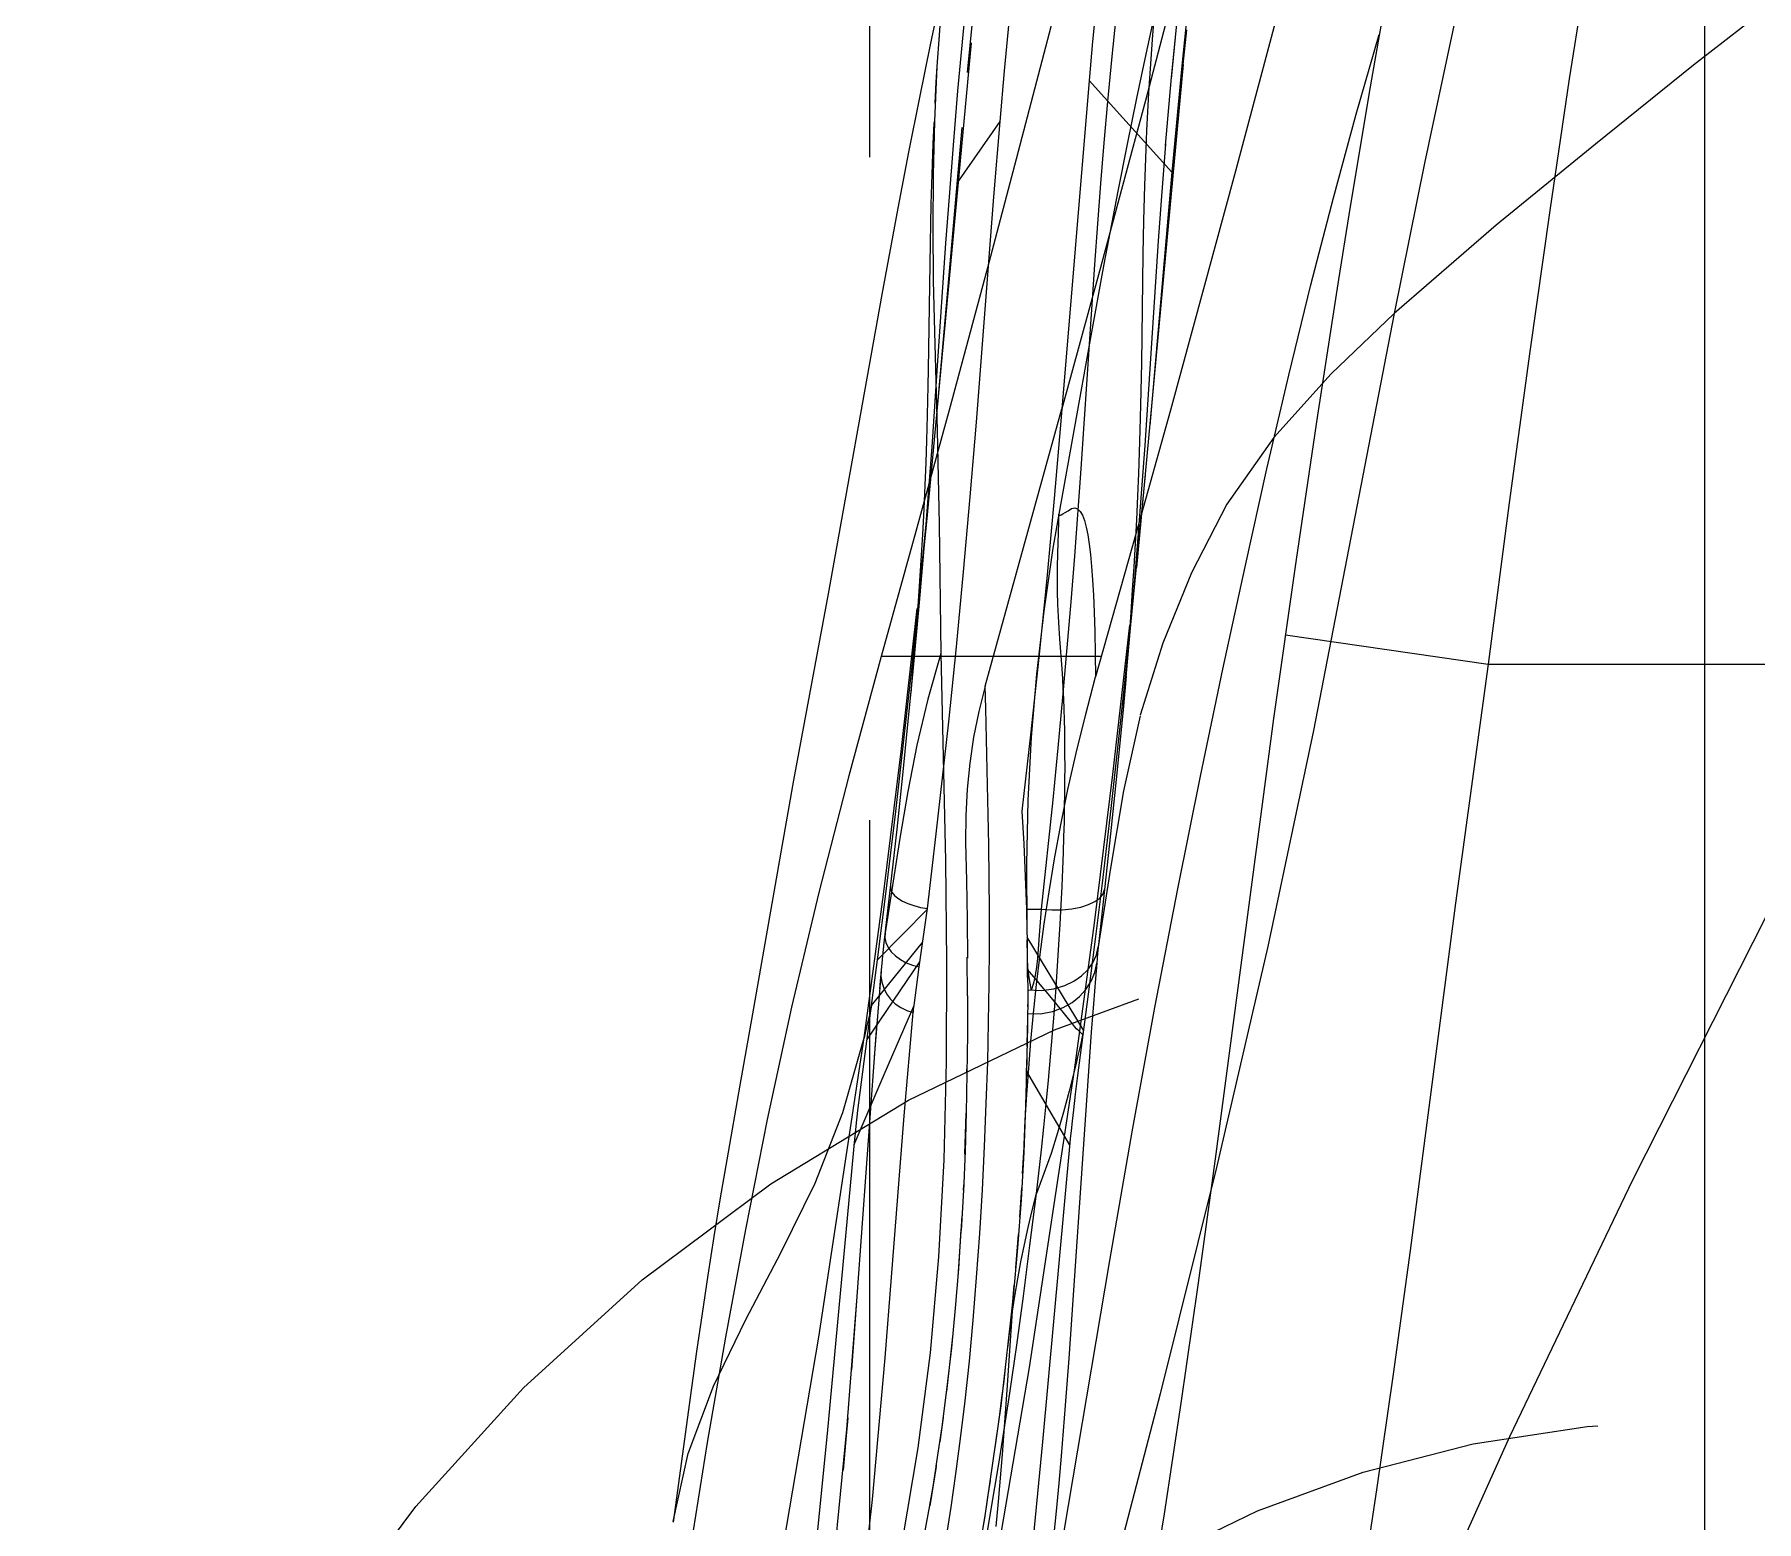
# Model space of a CAD drawing. Header units: inches. Extents: x 143011 to 144494, y -46023 to -44974.
# Drawn here: x 143740.58 to 143748.83, y -45346.4 to -45339.28 of the extents above; entities that cross this region are included whole.
import ezdxf

# ---------------------------------------------------------------- set-up
doc = ezdxf.new("R2010")
doc.units = ezdxf.units.IN
doc.header["$LTSCALE"] = 2
doc.header["$MEASUREMENT"] = 0
for name, pattern in [('CENTER', [50.8, 31.75, -6.35, 6.35, -6.35]), ('DASHED', [0.75, 0.5, -0.25]), ('HIDDEN', [9.525, 6.35, -3.175])]:
    doc.linetypes.add(name, pattern=pattern)
for name, color, linetype in [('CAV-COR', 1, 'CONTINUOUS'), ('DEFAULT_2', 8, 'HIDDEN'), ('wr2', 41, 'DASHED')]:
    doc.layers.add(name, color=color, linetype=linetype)

# ---------------------------------------------------------------- blocks, each defined once
blk = doc.blocks.new('20160901.140447')
at = {"layer": 'wr2', "linetype": 'CENTER', "ltscale": 0.2}
blk.add_line((-11, 0), (11, 0), dxfattribs=at)
at = {"layer": 'wr2', "linetype": 'HIDDEN', "ltscale": 0.5}
for radius in [8, 5.5]:
    blk.add_circle((0, 0), radius, dxfattribs=at)

msp = doc.modelspace()

# ---------------------------------------------------------------- linework, layer by layer
at = {"layer": 'CAV-COR', "linetype": 'ByBlock'}
for p, q in [((143745.8695, -45337.6257), (143745.2795, -45339.8784)), ((143745.0495, -45339.0224), (143745.0234, -45339.2829)), ((143745.2232, -45339.4554), (143745.2454, -45339.2225)), ((143745.0234, -45339.2829), (143744.9987, -45339.5514)), ((143745.2017, -45339.698), (143745.2232, -45339.4554)), ((143744.9987, -45339.5514), (143744.9766, -45339.8123)), ((143745.172, -45340.0587), (143745.2017, -45339.698)), ((143744.9766, -45339.8123), (143744.9574, -45340.0586)), ((143745.2795, -45339.8784), (143745.1473, -45340.3753)), ((143744.9574, -45340.0586), (143744.9412, -45340.2807)), ((143745.0885, -45341.1374), (143745.172, -45340.0587)), ((143745.8891, -45340.1722), (143745.886, -45340.3339)), ((143744.9412, -45340.2807), (143744.9013, -45340.8684)), ((143745.886, -45340.3339), (143745.8787, -45340.8554)), ((143744.8873, -45340.7058), (143744.9004, -45341.1784)), ((143745.8787, -45340.8554), (143745.8747, -45341.0559)), ((143745.1302, -45342.4025), (143745.4978, -45341.0735)), ((143745.8747, -45341.0559), (143745.8717, -45341.176)), ((143745.0591, -45341.4964), (143745.0885, -45341.1374)), ((143744.9004, -45341.1784), (143744.9101, -45341.6267)), ((143745.8717, -45341.176), (143745.8684, -45341.2838)), ((143745.8684, -45341.2838), (143745.8648, -45341.3837)), ((143745.8648, -45341.3837), (143745.8602, -45341.4931)), ((143745.0272, -45341.8553), (143745.0591, -45341.4964)), ((143745.8602, -45341.4931), (143745.8549, -45341.6054)), ((143744.9101, -45341.6267), (143744.9189, -45342.246)), ((143745.8549, -45341.6054), (143745.8489, -45341.7188)), ((143745.8489, -45341.7188), (143745.8424, -45341.8309)), ((143744.9926, -45342.2141), (143745.0272, -45341.8553)), ((143745.8424, -45341.8309), (143745.8354, -45341.9415)), ((143745.8354, -45341.9415), (143745.828, -45342.0499)), ((143745.828, -45342.0499), (143745.8166, -45342.2062)), ((143744.9558, -45342.5728), (143744.9926, -45342.2141)), ((143745.8166, -45342.2062), (143745.8059, -45342.3408)), ((143744.9189, -45342.246), (143744.9406, -45343.2391)), ((143745.3864, -45342.2608), (143744.9879, -45342.2608)), ((143745.1302, -45342.4025), (143745.0998, -45342.5242)), ((143745.8059, -45342.3408), (143745.7952, -45342.4679)), ((143745.7952, -45342.4679), (143745.7909, -45342.5158)), ((143745.4539, -45342.947), (143745.3985, -45343.4707)), ((143745.0371, -45343.149), (143745.0409, -45343.3338)), ((143745.7316, -45343.109), (143745.691, -45343.4789)), ((143745.7303, -45343.273), (143745.6725, -45343.6503)), ((143745.3283, -45343.4707), (143745.3985, -45343.4707)), ((143745.3985, -45343.4707), (143745.3872, -45343.6159)), ((143745.3985, -45343.4707), (143745.4494, -45343.4735)), ((143745.4494, -45343.4735), (143745.499, -45343.4726)), ((143745.691, -45343.4789), (143745.675, -45343.6257)), ((143745.3318, -45343.6174), (143745.3319, -45343.7066)), ((143745.3872, -45343.6159), (143745.3815, -45343.7058)), ((143745.675, -45343.6257), (143745.6694, -45343.6807)), ((143745.0459, -45343.8846), (143745.0451, -45343.7003)), ((143745.6668, -45343.7069), (143745.6648, -45343.7289)), ((143745.6694, -45343.6807), (143745.6668, -45343.7069)), ((143745.6585, -45343.8023), (143745.6487, -45343.9235)), ((143745.6648, -45343.7289), (143745.6585, -45343.8023)), ((143745.0459, -45343.8846), (143745.0454, -45344.0749)), ((143745.3343, -45343.8567), (143745.3342, -45343.9379)), ((143745.3342, -45343.9379), (143745.3341, -45343.9704)), ((143745.6487, -45343.9235), (143745.6385, -45344.0592)), ((143745.0455, -45344.0693), (143745.0433, -45344.2609)), ((143745.6385, -45344.0592), (143745.5312, -45345.6216)), ((143745.0434, -45344.2547), (143745.0395, -45344.4473)), ((143745.0397, -45344.4409), (143745.034, -45344.6342)), ((143745.0342, -45344.6277), (143745.0261, -45344.8215)), ((143745.0264, -45344.8152), (143745.0159, -45345.0092)), ((143745.2649, -45345.3242), (143745.2341, -45345.7727)), ((143745.5312, -45345.6216), (143745.5145, -45345.8464)), ((143745.2341, -45345.7727), (143745.2112, -45346.0815)), ((143744.8963, -45346.1389), (143744.8651, -45346.3269)), ((143744.8306, -45346.5148), (143744.8652, -45346.3264))]:
    msp.add_line(p, q, dxfattribs=at)
for points in [[(143748.0279, -45336.6445), (143747.9332, -45336.9619), (143747.7351, -45337.7032), (143747.5551, -45338.4427), (143747.3904, -45339.1721), (143747.2351, -45339.8981), (143747.0898, -45340.6174)], [(143752.9406, -45336.6832), (143752.444, -45336.9326), (143751.9454, -45337.1916), (143751.4425, -45337.4692), (143750.9416, -45337.7607), (143750.4429, -45338.0648), (143749.9482, -45338.3818), (143749.4643, -45338.7138), (143748.9931, -45339.0636), (143748.523, -45339.4285), (143748.0536, -45339.8063), (143747.5785, -45340.1955), (143747.0898, -45340.6174)], [(143746.6119, -45348.36), (143747.1064, -45347.1925), (143747.6432, -45345.996), (143748.2329, -45344.7663), (143748.8732, -45343.5023), (143749.5528, -45342.1996), (143750.2835, -45340.8572), (143751.0873, -45339.4851), (143751.9766, -45338.0948)], [(143745.8596, -45338.3451), (143745.8303, -45338.5659), (143745.8032, -45338.7823), (143745.7782, -45338.9941), (143745.7558, -45339.2007), (143745.7355, -45339.4029), (143745.7167, -45339.6026), (143745.6992, -45339.7999), (143745.6831, -45339.9948), (143745.668, -45340.189), (143745.654, -45340.3826), (143745.5892, -45341.3616)], [(143745.7529, -45338.3451), (143745.7281, -45338.5439), (143745.705, -45338.7403), (143745.6834, -45338.9344), (143745.6634, -45339.1261), (143745.645, -45339.3155), (143745.6282, -45339.5026)], [(143745.0074, -45338.3679), (143744.9728, -45338.6374), (143744.9432, -45338.9053), (143744.9186, -45339.1713), (143744.9098, -45339.2853)], [(143746.0073, -45338.5339), (143745.9961, -45338.6278), (143745.9855, -45338.7217), (143745.9754, -45338.8155), (143745.9658, -45338.9092), (143745.9568, -45339.0027), (143745.9483, -45339.0962), (143745.9402, -45339.1897), (143745.9328, -45339.2831), (143745.9258, -45339.376), (143745.9195, -45339.4685), (143745.9137, -45339.5605), (143745.9085, -45339.6515)], [(143744.9098, -45339.2853), (143744.8998, -45339.4355), (143744.8876, -45339.6964), (143744.8814, -45339.9537), (143744.8797, -45340.2085), (143744.8818, -45340.46), (143744.8873, -45340.7058)], [(143745.6282, -45339.5026), (143745.4944, -45341.1143), (143745.461, -45341.5036), (143745.4257, -45341.8871), (143745.388, -45342.2645), (143745.3484, -45342.636), (143745.3069, -45343.0016)], [(143745.9085, -45339.6515), (143745.9038, -45339.7415), (143745.8998, -45339.8305), (143745.8964, -45339.9181)], [(143745.8964, -45339.9181), (143745.8935, -45340.0042), (143745.8891, -45340.1722)], [(143747.0898, -45340.6174), (143746.7039, -45342.614), (143746.4845, -45343.6494), (143746.2382, -45344.7079), (143745.968, -45345.7902), (143745.68, -45346.8981), (143745.3665, -45348.0291)], [(143747.0898, -45340.6174), (143746.7871, -45340.9072), (143746.5128, -45341.2117), (143746.2883, -45341.5302), (143746.1187, -45341.8592), (143745.9813, -45342.196), (143745.8731, -45342.5417)], [(143745.5892, -45341.3616), (143745.5584, -45341.7793), (143745.541, -45341.9977)], [(143745.541, -45341.9977), (143745.5013, -45342.4564), (143745.4787, -45342.6974), (143745.4539, -45342.947)], [(143745.0998, -45342.5242), (143745.0754, -45342.6469), (143745.0569, -45342.7708), (143745.0443, -45342.8958), (143745.0378, -45343.0219), (143745.0371, -45343.149)], [(143745.8724, -45342.5439), (143745.7928, -45342.9039), (143745.7303, -45343.273)], [(143745.791, -45342.516), (143745.7585, -45342.8493), (143745.7316, -45343.109)], [(143745.3069, -45343.0016), (143745.3115, -45343.0792), (143745.3158, -45343.157), (143745.3195, -45343.2351), (143745.3229, -45343.3134)], [(143744.9406, -45343.2391), (143744.9453, -45343.7238), (143744.9435, -45344.2011)], [(143745.3229, -45343.3134), (143745.3258, -45343.3919), (143745.3283, -45343.4707)], [(143745.0409, -45343.3338), (143745.0436, -45343.5188), (143745.0452, -45343.704)], [(143745.499, -45343.4726), (143745.5456, -45343.468), (143745.5882, -45343.4598), (143745.6254, -45343.4483), (143745.6561, -45343.4338), (143745.6796, -45343.4167), (143745.6952, -45343.3974), (143745.7024, -45343.3766)], [(143745.3283, -45343.4707), (143745.3308, -45343.5701), (143745.3318, -45343.6174)], [(143745.3319, -45343.7066), (143745.3337, -45343.7482), (143745.3378, -45343.7876)], [(143745.3815, -45343.7058), (143745.377, -45343.7477), (143745.3702, -45343.7874)], [(143745.4592, -45343.8518), (143745.5121, -45343.836), (143745.556, -45343.8147), (143745.5918, -45343.7897), (143745.6219, -45343.7603), (143745.6463, -45343.7263), (143745.6633, -45343.6893), (143745.6725, -45343.6503)], [(143745.3378, -45343.7876), (143745.3438, -45343.8248), (143745.3515, -45343.8595)], [(143745.3702, -45343.7874), (143745.3617, -45343.8247), (143745.3515, -45343.8595)], [(143745.5036, -45343.9417), (143745.5469, -45343.917), (143745.5829, -45343.8879), (143745.6133, -45343.854), (143745.6378, -45343.8151), (143745.6551, -45343.7731), (143745.6648, -45343.7289)], [(143745.3343, -45343.8567), (143745.3993, -45343.8594), (143745.4592, -45343.8518)], [(143745.3341, -45343.9704), (143745.3301, -45344.1893), (143745.3241, -45344.4106), (143745.3153, -45344.6346), (143745.3025, -45344.8614), (143745.2857, -45345.0914), (143745.2649, -45345.3242)], [(143745.3341, -45343.9704), (143745.3954, -45343.9706), (143745.4525, -45343.9604), (143745.5036, -45343.9417)], [(143744.9435, -45344.2011), (143744.9325, -45344.6702), (143744.9076, -45345.1351), (143744.8672, -45345.5948), (143744.8087, -45346.0498), (143744.7306, -45346.5049)], [(143744.8965, -45346.1378), (143744.9244, -45345.9489), (143744.9489, -45345.7596), (143744.9701, -45345.5702), (143744.9884, -45345.381), (143745.0038, -45345.192), (143745.0162, -45345.0033)], [(143745.2649, -45345.3242), (143745.2059, -45345.8486), (143745.1275, -45346.386), (143745.0298, -45346.935), (143744.9127, -45347.4911), (143744.7763, -45348.0488), (143744.6205, -45348.6037)], [(143745.5145, -45345.8464), (143745.4947, -45346.0893), (143745.4833, -45346.2185), (143745.4707, -45346.3527), (143745.4566, -45346.493), (143745.4408, -45346.6392), (143745.4233, -45346.7914), (143745.4038, -45346.9502), (143745.3821, -45347.1157), (143745.3583, -45347.2879), (143745.332, -45347.4676), (143745.3031, -45347.6543), (143745.2714, -45347.8485), (143745.2361, -45348.0521), (143745.1969, -45348.2649), (143745.1535, -45348.487), (143745.1051, -45348.7206), (143745.0521, -45348.9635)], [(143745.2112, -45346.0815), (143745.1927, -45346.307), (143745.1822, -45346.4263)]]:
    msp.add_lwpolyline(points, dxfattribs=at)
at = {"layer": 'DEFAULT_2', "color": 8, "linetype": 'HIDDEN'}
for p, q in [((143747.0245, -45337.336), (143746.329, -45339.936)), ((143746.3376, -45337.9246), (143745.8991, -45339.5983)), ((143748.0647, -45338.6259), (143747.9287, -45339.4945)), ((143747.0652, -45339.0113), (143746.9706, -45339.5589)), ((143744.9177, -45339.091), (143744.8669, -45339.3318)), ((143745.9661, -45339.0696), (143745.8998, -45339.3762)), ((143746.0795, -45339.4253), (143746.0962, -45339.2595)), ((143744.8669, -45339.3318), (143744.8156, -45339.5836)), ((143744.8543, -45341.5812), (143745.0648, -45339.3217)), ((143744.9098, -45339.2852), (143744.9079, -45339.3111)), ((143746.0403, -45339.2964), (143746.0215, -45339.4943)), ((143746.0795, -45339.4253), (143745.8547, -45341.8336)), ((143745.8998, -45339.3762), (143745.8557, -45339.5873)), ((143746.0251, -45339.9412), (143745.6282, -45339.5026)), ((143747.9287, -45339.4945), (143747.835, -45340.1252)), ((143744.8156, -45339.5836), (143744.764, -45339.8445)), ((143745.8992, -45339.598), (143745.6785, -45340.4156)), ((143745.8557, -45339.5873), (143745.8112, -45339.8065)), ((143746.9706, -45339.5589), (143746.8723, -45340.1453)), ((143744.9042, -45341.0506), (143745.0209, -45339.7265)), ((143744.9969, -45339.9939), (143745.2017, -45339.698)), ((143744.764, -45339.8445), (143744.7124, -45340.1133)), ((143745.8112, -45339.8065), (143745.7666, -45340.0323)), ((143745.9943, -45339.8072), (143745.9733, -45340.0763)), ((143746.0251, -45339.9412), (143745.9189, -45341.1546)), ((143745.7666, -45340.0323), (143745.6997, -45340.3822)), ((143744.7124, -45340.1133), (143744.6354, -45340.5265)), ((143747.835, -45340.1252), (143747.7394, -45340.8005)), ((143745.1473, -45340.3753), (143744.9627, -45341.0631)), ((143745.6785, -45340.4156), (143745.4978, -45341.0735)), ((143745.6997, -45340.3822), (143745.6329, -45340.7426)), ((143744.6354, -45340.5265), (143744.3784, -45341.9594)), ((143745.6329, -45340.7426), (143745.4829, -45341.5785)), ((143747.7394, -45340.8005), (143747.6412, -45341.5248)), ((143744.9013, -45340.8684), (143744.8744, -45341.2565)), ((143744.8565, -45340.9646), (143744.8533, -45341.105)), ((143744.9627, -45341.0631), (143744.7991, -45341.662)), ((143744.8533, -45341.105), (143744.8498, -45341.2259)), ((143746.7227, -45341.1039), (143746.6206, -45341.795)), ((143744.8498, -45341.2259), (143744.8461, -45341.3314)), ((143744.8461, -45341.3314), (143744.8417, -45341.4394)), ((143744.8744, -45341.2565), (143744.8593, -45341.4594)), ((143744.7817, -45342.2917), (143744.8756, -45341.35)), ((143745.8965, -45341.391), (143745.8187, -45342.1906)), ((143744.8417, -45341.4394), (143744.8362, -45341.5547)), ((143744.8593, -45341.4594), (143744.8424, -45341.6703)), ((143744.8189, -45341.9361), (143744.8543, -45341.5812)), ((143744.8362, -45341.5547), (143744.8297, -45341.6761)), ((143745.483, -45341.5782), (143745.483, -45341.5781)), ((143747.6412, -45341.5248), (143747.5404, -45342.2968)), ((143744.7991, -45341.662), (143744.632, -45342.2608)), ((143744.8424, -45341.6703), (143744.814, -45342.0019)), ((143744.8297, -45341.6761), (143744.8223, -45341.7998)), ((143744.8223, -45341.7998), (143744.8143, -45341.9236)), ((143746.6206, -45341.795), (143746.5122, -45342.5564)), ((143745.8461, -45341.8921), (143745.8059, -45342.3408)), ((143744.3784, -45341.9594), (143744.213, -45342.8526)), ((143744.8143, -45341.9236), (143744.8058, -45342.0436)), ((143744.814, -45342.0019), (143744.7822, -45342.3486)), ((143744.8058, -45342.0436), (143744.7975, -45342.1551)), ((143745.4114, -45342.0425), (143745.3769, -45342.3441)), ((143744.7975, -45342.1551), (143744.786, -45342.2973)), ((143745.6553, -45342.141), (143745.6596, -45342.3568)), ((143745.7423, -45342.8256), (143745.8227, -45342.1102)), ((143746.5688, -45342.1558), (143747.5404, -45342.2968)), ((143745.8187, -45342.1906), (143745.774, -45342.611)), ((143744.9879, -45342.2608), (143744.632, -45342.2608)), ((143744.743, -45342.6471), (143744.7817, -45342.2917)), ((143744.786, -45342.2973), (143744.7777, -45342.3945)), ((143745.6864, -45342.2608), (143745.3864, -45342.2608)), ((143747.5404, -45342.2968), (143747.3839, -45343.442)), ((143747.5404, -45342.2968), (143760.6262, -45342.2968)), ((143744.7822, -45342.3486), (143744.7592, -45342.5862)), ((143744.7777, -45342.3945), (143744.774, -45342.4359)), ((143745.1335, -45342.5088), (143745.1302, -45342.4025)), ((143745.8059, -45342.3546), (143745.791, -45342.516)), ((143746.5122, -45342.5564), (143746.4598, -45342.9427)), ((143744.7025, -45343.0025), (143744.743, -45342.6471)), ((143744.7592, -45342.5862), (143744.7346, -45342.8291)), ((143744.8963, -45343.1101), (143744.9558, -45342.5728)), ((143745.774, -45342.611), (143745.7322, -45342.9874)), ((143744.213, -45342.8526), (143744.156, -45343.1701)), ((143744.7346, -45342.8291), (143744.7071, -45343.0864)), ((143745.6544, -45343.5366), (143745.7423, -45342.8256)), ((143745.3353, -45342.9497), (143745.3283, -45343.2532)), ((143746.4598, -45342.9427), (143746.2328, -45344.6655)), ((143744.66, -45343.3581), (143744.7025, -45343.0025)), ((143745.7322, -45342.9874), (143745.6903, -45343.3464)), ((143744.7071, -45343.0864), (143744.6457, -45343.6314)), ((143744.7219, -45343.1304), (143744.6509, -45343.5837)), ((143744.854, -45343.4677), (143744.8963, -45343.1101)), ((143744.156, -45343.1701), (143744.0164, -45343.9721)), ((143745.3283, -45343.2532), (143745.3306, -45343.5567)), ((143744.6152, -45343.7135), (143744.66, -45343.3581)), ((143745.4947, -45343.4491), (143745.4991, -45343.3614)), ((143745.6903, -45343.3464), (143745.6577, -45343.6135)), ((143744.6152, -45343.7135), (143744.8537, -45343.4702)), ((143744.8283, -45343.6461), (143744.854, -45343.4677)), ((143745.4896, -45343.5413), (143745.4947, -45343.4491)), ((143747.3839, -45343.442), (143747.1667, -45345.1043)), ((143745.3306, -45343.5593), (143745.3308, -45343.5701)), ((143745.4837, -45343.6388), (143745.4896, -45343.5413)), ((143745.5579, -45344.241), (143745.6544, -45343.5366)), ((143744.5866, -45343.9315), (143744.8306, -45343.6302)), ((143744.6457, -45343.6314), (143744.6391, -45343.6939)), ((143745.6018, -45344.0494), (143745.3316, -45343.6039)), ((143745.3331, -45343.6971), (143745.3318, -45343.6171)), ((143745.4699, -45343.8458), (143745.4837, -45343.6388)), ((143745.6577, -45343.6135), (143745.6243, -45343.8771)), ((143744.5509, -45344.1991), (143744.6152, -45343.7135)), ((143744.5649, -45344.0937), (143744.8175, -45343.7219)), ((143744.6391, -45343.6939), (143744.6355, -45343.7295)), ((143744.8142, -45343.7463), (143744.8283, -45343.6461)), ((143745.334, -45343.7969), (143745.3329, -45343.6816)), ((143744.6319, -45343.7672), (143744.599, -45344.1795)), ((143744.6326, -45343.7602), (143744.6248, -45343.8515)), ((143744.6326, -45343.7602), (143744.6319, -45343.7672)), ((143744.6355, -45343.7295), (143744.6326, -45343.7602)), ((143744.7822, -45343.7381), (143744.8142, -45343.7463)), ((143744.801, -45343.8456), (143744.8142, -45343.7463)), ((143745.3731, -45343.8047), (143745.3338, -45343.7584)), ((143745.334, -45343.7893), (143745.3343, -45343.8551)), ((143745.4025, -45343.8397), (143745.3731, -45343.8047)), ((143744.79, -45343.9313), (143744.801, -45343.8456)), ((143745.4319, -45343.875), (143745.4025, -45343.8397)), ((143745.4613, -45343.9105), (143745.4319, -45343.875)), ((143745.4619, -45343.954), (143745.4699, -45343.8458)), ((143745.6243, -45343.8771), (143745.5734, -45344.267)), ((143744.7432, -45344.4605), (143744.786, -45343.9657)), ((143744.755, -45343.9557), (143744.786, -45343.9657)), ((143744.7614, -45343.9967), (143744.7899, -45343.9313)), ((143745.3341, -45343.9696), (143745.3332, -45344.0657)), ((143745.3342, -45343.9379), (143745.3343, -45343.9274)), ((143745.4532, -45344.0652), (143745.4619, -45343.954)), ((143745.4905, -45343.9464), (143745.4613, -45343.9105)), ((143745.51, -45343.9706), (143745.4905, -45343.9464)), ((143744.6106, -45344.0285), (143744.491, -45345.6754)), ((143744.5629, -45344.0343), (143744.5502, -45344.0861)), ((143744.647, -45344.2615), (143744.7614, -45343.9967)), ((143745.3323, -45344.1275), (143745.3335, -45344.042)), ((143744.5318, -45344.3475), (143744.5509, -45344.1991)), ((143745.0434, -45344.2547), (143745.044, -45344.2144)), ((143745.3293, -45344.2703), (143745.3301, -45344.1893)), ((143744.5035, -45344.5978), (143744.647, -45344.2615)), ((143745.5351, -45344.5978), (143745.3299, -45344.2472)), ((143745.3428, -45345.6646), (143745.5579, -45344.241)), ((143745.5734, -45344.267), (143745.5622, -45344.356)), ((143744.5212, -45344.4347), (143744.5318, -45344.3475)), ((143745.3278, -45344.3218), (143745.3239, -45344.4383)), ((143745.5622, -45344.356), (143745.5533, -45344.4309)), ((143744.5126, -45344.5095), (143744.5212, -45344.4347)), ((143745.5533, -45344.4309), (143745.547, -45344.4851)), ((143745.3166, -45344.6074), (143745.322, -45344.4875)), ((143745.3996, -45344.6221), (143745.4112, -45344.5141)), ((143745.5419, -45344.5308), (143745.538, -45344.5682)), ((143745.547, -45344.4851), (143745.5419, -45344.5308)), ((143745.3098, -45344.7361), (143745.3166, -45344.6074)), ((143745.3757, -45344.8317), (143745.3996, -45344.6221)), ((143745.536, -45344.5888), (143745.4057, -45346.0206)), ((143745.538, -45344.5682), (143745.536, -45344.5888)), ((143746.2328, -45344.6655), (143746.1496, -45345.271)), ((143745.0264, -45344.8152), (143745.0276, -45344.7895)), ((143745.345, -45345.0812), (143745.3757, -45344.8317)), ((143745.3137, -45345.3229), (143745.345, -45345.0812)), ((143747.1667, -45345.1043), (143747.0853, -45345.6962)), ((143745.2624, -45345.3501), (143745.2699, -45345.2704)), ((143746.1496, -45345.271), (143746.0681, -45345.8364)), ((143745.2818, -45345.5577), (143745.3137, -45345.3229)), ((143745.2394, -45345.5709), (143745.2493, -45345.488)), ((143745.2487, -45345.7871), (143745.2818, -45345.5577)), ((143744.9143, -45346.0205), (143744.9305, -45345.9039)), ((143743.7992, -45346.0234), (143743.7203, -45346.5163)), ((143744.881, -45346.2352), (143744.8978, -45346.1307)), ((143744.8641, -45346.3341), (143744.881, -45346.2352)), ((143744.5042, -45347.051), (143744.5913, -45346.2971))]:
    msp.add_line(p, q, dxfattribs=at)
for points in [[(143745.0456, -45339.4634), (143745.0711, -45339.2046), (143745.0981, -45338.9496), (143745.1271, -45338.6985), (143745.1586, -45338.4531)], [(143745.9943, -45339.8136), (143746.0227, -45339.4866), (143746.073, -45338.984), (143746.1304, -45338.4987)], [(143746.187, -45338.4531), (143746.1548, -45338.6929), (143746.1253, -45338.9361), (143746.0982, -45339.1826), (143746.0728, -45339.4323), (143746.0251, -45339.9412)], [(143745.727, -45345.1528), (143745.8342, -45344.537), (143745.9431, -45343.9415), (143746.0531, -45343.3723), (143746.1622, -45342.8333), (143746.2695, -45342.3211), (143746.3754, -45341.8304), (143746.4803, -45341.361), (143746.5848, -45340.9126), (143746.6908, -45340.4805), (143746.7988, -45340.0635), (143746.9081, -45339.6638), (143747.0182, -45339.2815)], [(143744.8998, -45339.4355), (143744.8949, -45339.5107), (143744.8892, -45339.6099)], [(143744.8876, -45339.6964), (143744.8843, -45339.7084), (143744.8799, -45339.806), (143744.8763, -45339.9028), (143744.8732, -45339.9986), (143744.8706, -45340.0936), (143744.8685, -45340.1876), (143744.8667, -45340.2802)], [(143746.329, -45339.936), (143746.0178, -45341.0799), (143745.8546, -45341.6675), (143745.6596, -45342.3569)], [(143745.9733, -45340.0763), (143745.9594, -45340.269), (143745.8946, -45341.25)], [(143746.8723, -45340.1453), (143746.8227, -45340.4543), (143746.7227, -45341.1039)], [(143744.8667, -45340.2802), (143744.858, -45340.886), (143744.8565, -45340.9646)], [(143745.8946, -45341.25), (143745.8799, -45341.4582), (143745.8638, -45341.6716), (143745.8461, -45341.8921)], [(143745.4828, -45341.5784), (143745.4551, -45341.7421), (143745.4114, -45342.0425)], [(143745.4829, -45341.6125), (143745.4829, -45341.5948), (143745.4827, -45341.5846), (143745.4829, -45341.5788), (143745.483, -45341.5782)], [(143745.483, -45341.5781), (143745.4834, -45341.5785), (143745.4847, -45341.5826), (143745.488, -45341.5846), (143745.4942, -45341.5818), (143745.503, -45341.577), (143745.5142, -45341.5711), (143745.5281, -45341.562), (143745.5442, -45341.5518), (143745.5598, -45341.5482), (143745.5736, -45341.5537), (143745.5858, -45341.5657), (143745.5969, -45341.5841), (143745.6066, -45341.6091), (143745.6148, -45341.6405), (143745.6222, -45341.6783), (143745.6291, -45341.7218), (143745.6352, -45341.7717), (143745.6406, -45341.8291), (143745.6453, -45341.8937), (143745.6494, -45341.966), (143745.6527, -45342.0481), (143745.6553, -45342.141)], [(143745.4772, -45341.8273), (143745.4807, -45341.7137), (143745.4817, -45341.6721), (143745.4829, -45341.6125)], [(143745.4884, -45342.1757), (143745.4847, -45342.1238), (143745.4814, -45342.0692), (143745.4788, -45342.0106), (143745.4772, -45341.9493), (143745.4765, -45341.8887), (143745.4772, -45341.8273)], [(143744.5502, -45344.0861), (143744.644, -45343.4001), (143744.7286, -45342.7147), (143744.8056, -45342.03)], [(143745.4991, -45343.3614), (143745.5027, -45343.2778), (143745.5057, -45343.1987), (143745.508, -45343.1237), (143745.5098, -45343.0515), (143745.5112, -45342.982), (143745.5122, -45342.9152), (143745.5128, -45342.8509), (143745.513, -45342.789), (143745.5128, -45342.7295), (143745.5123, -45342.6721), (143745.5115, -45342.6168), (143745.5103, -45342.5636), (143745.5088, -45342.512), (143745.5069, -45342.4623), (143745.5047, -45342.4142), (143745.5021, -45342.3667), (143745.4991, -45342.32), (143745.4884, -45342.1757)], [(143744.632, -45342.2608), (143744.4767, -45342.8313), (143744.3338, -45343.3909), (143744.2034, -45343.9394), (143744.0867, -45344.4771), (143743.9824, -45345.0038), (143743.887, -45345.5193), (143743.7992, -45346.0234)], [(143744.9189, -45342.246), (143744.8552, -45342.4645), (143744.8033, -45342.6847), (143744.7597, -45342.9066), (143744.7219, -45343.1304)], [(143745.3171, -45344.5979), (143745.3229, -45344.4798), (143745.3303, -45344.3579), (143745.3394, -45344.2319), (143745.35, -45344.1022), (143745.3622, -45343.9686), (143745.3768, -45343.8304), (143745.3939, -45343.6875), (143745.4134, -45343.54), (143745.4364, -45343.3873), (143745.4628, -45343.2292), (143745.4927, -45343.0658), (143745.5272, -45342.897), (143745.5667, -45342.7225), (143745.6108, -45342.5424), (143745.6596, -45342.3569)], [(143745.3769, -45342.3441), (143745.3515, -45342.6466), (143745.3353, -45342.9497)], [(143745.1476, -45343.163), (143745.1453, -45343.0161), (143745.1424, -45342.877), (143745.1335, -45342.5088)], [(143744.8706, -45346.89), (143744.8954, -45346.7634), (143744.9197, -45346.6284), (143744.9435, -45346.485), (143744.9673, -45346.3336), (143744.9908, -45346.1739), (143745.013, -45346.0044), (143745.0342, -45345.8239), (143745.0547, -45345.6338), (143745.0731, -45345.4374), (143745.0895, -45345.2334), (143745.1045, -45345.0231), (143745.1173, -45344.814), (143745.1277, -45344.6069), (143745.1361, -45344.4011), (143745.1427, -45344.2021), (143745.1471, -45344.0112), (143745.1494, -45343.8268), (143745.1505, -45343.6498), (143745.1505, -45343.4802), (143745.1476, -45343.163)], [(143744.6764, -45343.3602), (143744.6772, -45343.3747), (143744.6837, -45343.3895), (143744.6956, -45343.4041), (143744.7127, -45343.4182), (143744.7344, -45343.4313), (143744.7601, -45343.4431), (143744.7892, -45343.4533)], [(143744.7892, -45343.4533), (143744.8208, -45343.4616), (143744.854, -45343.4677)], [(143744.6509, -45343.5837), (143744.6505, -45343.6069), (143744.6555, -45343.6302), (143744.6657, -45343.6529), (143744.681, -45343.6744), (143744.7008, -45343.6942), (143744.7248, -45343.7117), (143744.7521, -45343.7265), (143744.7822, -45343.7381)], [(143744.6319, -45343.7672), (143744.6314, -45343.7901), (143744.6353, -45343.8199), (143744.6445, -45343.8488), (143744.6585, -45343.8761), (143744.6771, -45343.901)], [(143744.0164, -45343.9721), (143743.9556, -45344.3121), (143743.8926, -45344.6703)], [(143744.5866, -45343.9315), (143744.5809, -45343.9571), (143744.5751, -45343.9828), (143744.5691, -45344.0085), (143744.5629, -45344.0343)], [(143744.6771, -45343.901), (143744.6998, -45343.9229), (143744.726, -45343.9413), (143744.755, -45343.9557)], [(143744.786, -45343.9657), (143744.7865, -45343.9603), (143744.7871, -45343.9548), (143744.7877, -45343.9491), (143744.7884, -45343.9433), (143744.7892, -45343.9374), (143744.79, -45343.9313)], [(143745.5989, -45344.0714), (143745.5887, -45344.0622), (143745.5785, -45344.0529), (143745.5684, -45344.0431), (143745.5585, -45344.032), (143745.5488, -45344.0196), (143745.5392, -45344.0072), (143745.5294, -45343.995), (143745.51, -45343.9706)], [(143745.6018, -45344.0494), (143745.595, -45344.0812), (143745.588, -45344.1131), (143745.5807, -45344.145), (143745.5733, -45344.177), (143745.5657, -45344.209), (143745.5579, -45344.241)], [(143743.6366, -45346.4025), (143743.7084, -45346.0762), (143743.8289, -45345.7539), (143743.9844, -45345.4349), (143744.1531, -45345.1133), (143744.3162, -45344.782), (143744.4493, -45344.444), (143744.5502, -45344.0861)], [(143743.8044, -45348.5116), (143744.0833, -45346.9929), (143744.3341, -45345.519), (143744.5502, -45344.0861)], [(143745.4112, -45344.5141), (143745.4226, -45344.403), (143745.4336, -45344.2897), (143745.4438, -45344.1771), (143745.4532, -45344.0652)], [(143745.5579, -45344.241), (143745.5325, -45344.3421), (143745.5058, -45344.4423), (143745.4771, -45344.5415), (143745.446, -45344.6395), (143745.4123, -45344.7363), (143745.3757, -45344.8317)], [(143744.5913, -45346.2971), (143744.651, -45345.6193), (143744.7432, -45344.4605)], [(143745.0336, -45344.6427), (143745.0382, -45344.4977), (143745.0395, -45344.4473)], [(143744.3752, -45345.981), (143744.506, -45344.5715), (143744.5091, -45344.5421), (143744.5126, -45344.5095)], [(143743.8926, -45344.6703), (143743.8617, -45344.853), (143743.8314, -45345.0381), (143743.8023, -45345.2225), (143743.7743, -45345.406), (143743.7477, -45345.5875), (143743.7231, -45345.7624), (143743.6363, -45346.4047)], [(143745.2964, -45344.9454), (143745.3012, -45344.8748), (143745.3057, -45344.8048)], [(143745.302, -45345.1582), (143745.3184, -45345.0763), (143745.3362, -45344.9945), (143745.3553, -45344.913), (143745.3757, -45344.8317)], [(143745.0008, -45345.2311), (143745.0112, -45345.0851), (143745.0201, -45344.938)], [(143745.2773, -45345.1882), (143745.2841, -45345.1072), (143745.2903, -45345.028)], [(143745.2493, -45345.488), (143745.2605, -45345.4053), (143745.273, -45345.3228), (143745.2868, -45345.2404), (143745.302, -45345.1582)], [(143745.2714, -45347.8485), (143745.2866, -45347.7671), (143745.727, -45345.1528)], [(143744.5163, -45345.3251), (143744.467, -45345.9616), (143744.3993, -45346.6447), (143744.3022, -45347.3738), (143744.1727, -45348.1428), (143744.0057, -45348.9451), (143743.9716, -45349.0933)], [(143745.2471, -45345.4997), (143745.2548, -45345.4261), (143745.2624, -45345.3501)], [(143744.9464, -45345.7802), (143744.9615, -45345.6503), (143744.9757, -45345.5156)], [(143744.8179, -45348.6325), (143745.094, -45347.1275), (143745.3428, -45345.6646)], [(143745.1791, -45346.0483), (143745.1901, -45345.9691), (143745.2007, -45345.8898), (143745.211, -45345.8103), (143745.2208, -45345.7306), (143745.2303, -45345.6508)], [(143747.0853, -45345.6962), (143747.005, -45346.251), (143746.9648, -45346.5157), (143746.9248, -45346.7718), (143746.8847, -45347.0201), (143746.8447, -45347.2607)], [(143745.1776, -45346.2398), (143745.1962, -45346.1265), (143745.2141, -45346.0139), (143745.2487, -45345.7871)], [(143746.0681, -45345.8364), (143745.9873, -45346.3652), (143745.9473, -45346.6165), (143745.9073, -45346.8598), (143745.8675, -45347.0955)], [(143744.4727, -45345.9052), (143744.4623, -45346.0277), (143744.4507, -45346.1563)], [(143743.6927, -45350.2141), (143743.7721, -45349.8824), (143743.9394, -45349.1167), (143744.072, -45348.4), (143744.1773, -45347.7281), (143744.2584, -45347.1028), (143744.3216, -45346.5224), (143744.3752, -45345.981)], [(143745.4057, -45346.0206), (143745.3491, -45346.6032), (143745.2802, -45347.2393), (143745.1882, -45347.9338), (143745.0648, -45348.6924), (143744.9051, -45349.5065), (143744.7052, -45350.3682)], [(143744.8656, -45347.8131), (143744.8945, -45347.687), (143744.9226, -45347.5613), (143744.9499, -45347.4361), (143744.9764, -45347.3115), (143745.0021, -45347.1875), (143745.0271, -45347.0642), (143745.0511, -45346.9422), (143745.0743, -45346.8216), (143745.0966, -45346.7023), (143745.118, -45346.5845), (143745.1387, -45346.4684), (143745.1776, -45346.2398)], [(143745.0916, -45346.6017), (143745.1054, -45346.5219), (143745.1187, -45346.4426), (143745.1315, -45346.3639), (143745.144, -45346.2852), (143745.1561, -45346.2063)]]:
    msp.add_lwpolyline(points, dxfattribs=at)
at = {"layer": 'wr2', "linetype": 'CENTER', "ltscale": 0.2}
msp.add_line((143748.5765, -45276.419), (143748.5765, -45351.419), dxfattribs=at)
at = {"layer": 'wr2', "linetype": 'HIDDEN', "ltscale": 0.5}
msp.add_line((143744.5765, -45295.419), (143744.5765, -45351.419), dxfattribs=at)

# ---------------------------------------------------------------- block references
at = {"layer": 'wr2', "linetype": 'ByBlock', "rotation": -90.00000000000001}
msp.add_blockref('20160901.140447', (143748.5765, -45351.419), dxfattribs=at)

doc.saveas('drawing.dxf')
